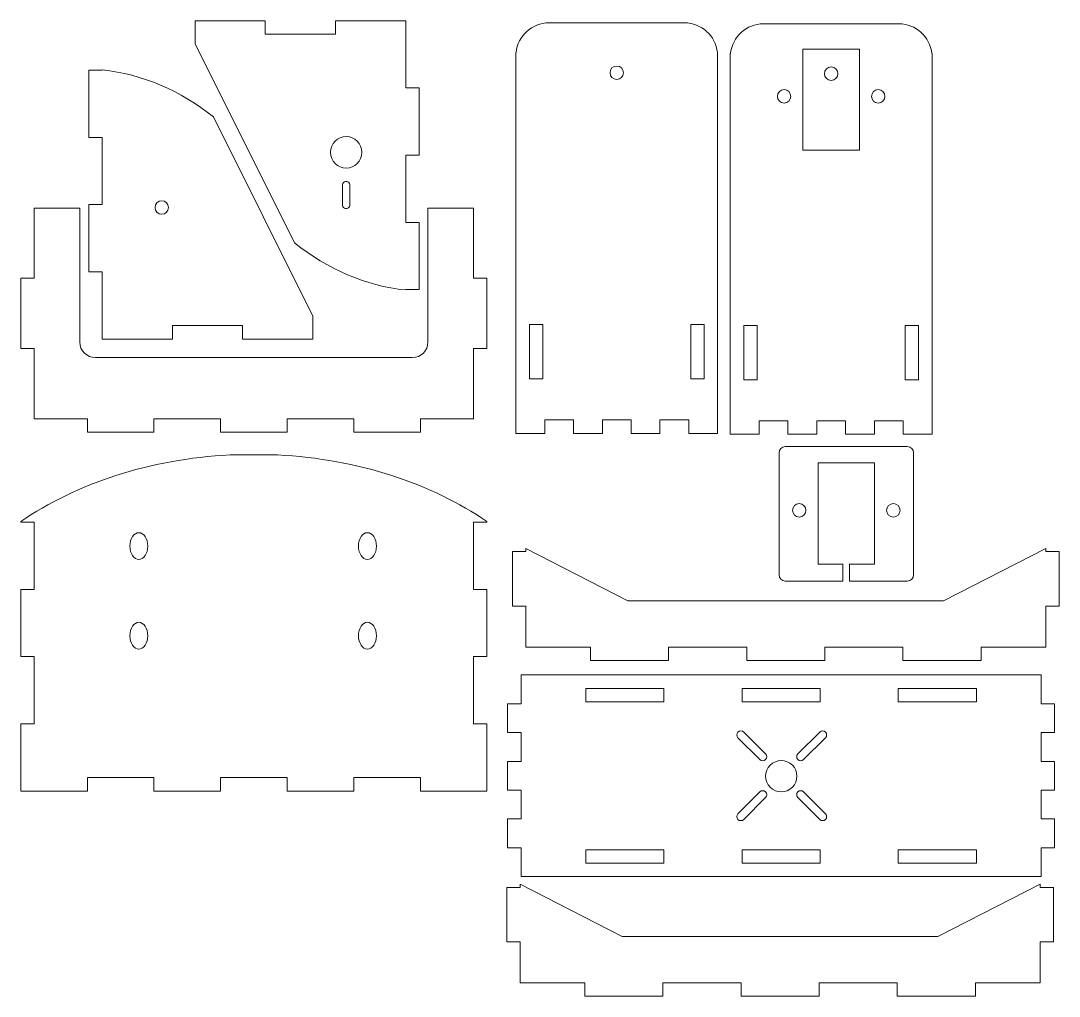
# Model space of a CAD drawing. Header units: centimetres. Extents: x -29.6 to 21.4, y -2.2 to 19.6.
# Drawn here: x -1.72 to 21.44, y -2.18 to 19.59 of the extents above; entities that cross this region are included whole.
import ezdxf

# ---------------------------------------------------------------- set-up
doc = ezdxf.new("R2010")
doc.units = ezdxf.units.CM
doc.header["$MEASUREMENT"] = 0
doc.layers.add('layer 1', color=7, linetype='Continuous')

msp = doc.modelspace()

# ---------------------------------------------------------------- linework, layer by layer
at = {"layer": 'layer 1', "color": 85, "lineweight": 9}
msp.add_lwpolyline([(15.72623, 16.69623), (16.98623, 16.69623), (16.98623, 18.95623), (15.72623, 18.95623), (15.72623, 16.69623)], close=True, dxfattribs=at)
for centre in [(11.57256, 18.42738), (16.35623, 18.40621), (15.30623, 17.90044), (17.40623, 17.90044), (15.64322, 8.66245), (17.74322, 8.66245)]:
    msp.add_ellipse(centre, major_axis=(0, 0.15), ratio=1, dxfattribs=at)
at = {"layer": 'layer 1', "color": 20, "lineweight": 9}
for centre, major_axis, ratio in [((1.42123, 15.41945), (0, 0.15), 1), ((0.91032, 7.86313), (0, 0.3), 0.66666667), ((6.01032, 7.86313), (0, 0.3), 0.66666667), ((0.91032, 5.86313), (0, 0.3), 0.66666667), ((6.01032, 5.86313), (0, 0.3), 0.66666667)]:
    msp.add_ellipse(centre, major_axis=major_axis, ratio=ratio, dxfattribs=at)
for points, knots in [([(6.86408, 13.57907), (5.96393, 13.67239), (5.12121, 14.04348), (4.38226, 14.6288), (4.38226, 14.6288), (4.38226, 14.6288), (2.16408, 19.07349), (2.16408, 19.07349), (2.16408, 19.07349), (2.16408, 19.07349), (2.16408, 19.587), (2.16408, 19.587), (2.16408, 19.587), (2.16408, 19.587), (3.73075, 19.587), (3.73075, 19.587), (3.73075, 19.587), (3.73075, 19.587), (3.73075, 19.287), (3.73075, 19.287), (3.73075, 19.287), (3.73075, 19.287), (5.29741, 19.287), (5.29741, 19.287), (5.29741, 19.287), (5.29741, 19.287), (5.29741, 19.587), (5.29741, 19.587), (5.29741, 19.587), (5.29741, 19.587), (6.86408, 19.587), (6.86408, 19.587), (6.86408, 19.587), (6.86408, 19.587), (6.86408, 18.087), (6.86408, 18.087), (6.86408, 18.087), (6.86408, 18.087), (7.16408, 18.087), (7.16408, 18.087), (7.16408, 18.087), (7.16408, 18.087), (7.16408, 16.587), (7.16408, 16.587), (7.16408, 16.587), (7.16408, 16.587), (6.86408, 16.587), (6.86408, 16.587), (6.86408, 16.587), (6.86408, 16.587), (6.86408, 15.087), (6.86408, 15.087), (6.86408, 15.087), (6.86408, 15.087), (7.16408, 15.087), (7.16408, 15.087), (7.16408, 15.087), (7.16408, 15.087), (7.16408, 13.587), (7.16408, 13.587), (7.16408, 13.587), (7.16408, 13.587), (6.86408, 13.587), (6.86408, 13.587), (6.86408, 13.587), (6.86408, 13.587), (6.86408, 13.57907), (6.86408, 13.57907)], [0, 0, 0, 0, 0.05555556, 0.05555556, 0.05555556, 0.05555556, 0.11111111, 0.11111111, 0.11111111, 0.11111111, 0.16666667, 0.16666667, 0.16666667, 0.16666667, 0.22222222, 0.22222222, 0.22222222, 0.22222222, 0.27777778, 0.27777778, 0.27777778, 0.27777778, 0.33333333, 0.33333333, 0.33333333, 0.33333333, 0.38888889, 0.38888889, 0.38888889, 0.38888889, 0.44444444, 0.44444444, 0.44444444, 0.44444444, 0.5, 0.5, 0.5, 0.5, 0.55555556, 0.55555556, 0.55555556, 0.55555556, 0.61111111, 0.61111111, 0.61111111, 0.61111111, 0.66666667, 0.66666667, 0.66666667, 0.66666667, 0.72222222, 0.72222222, 0.72222222, 0.72222222, 0.77777778, 0.77777778, 0.77777778, 0.77777778, 0.83333333, 0.83333333, 0.83333333, 0.83333333, 0.88888889, 0.88888889, 0.88888889, 0.88888889, 1, 1, 1, 1]), ([(0.09324, 18.49123), (0.99339, 18.39791), (1.83611, 18.02682), (2.57506, 17.4415), (2.57506, 17.4415), (2.57506, 17.4415), (4.79324, 12.99681), (4.79324, 12.99681), (4.79324, 12.99681), (4.79324, 12.99681), (4.79324, 12.4833), (4.79324, 12.4833), (4.79324, 12.4833), (4.79324, 12.4833), (3.22657, 12.4833), (3.22657, 12.4833), (3.22657, 12.4833), (3.22657, 12.4833), (3.22657, 12.7833), (3.22657, 12.7833), (3.22657, 12.7833), (3.22657, 12.7833), (1.65991, 12.7833), (1.65991, 12.7833), (1.65991, 12.7833), (1.65991, 12.7833), (1.65991, 12.4833), (1.65991, 12.4833), (1.65991, 12.4833), (1.65991, 12.4833), (0.09324, 12.4833), (0.09324, 12.4833), (0.09324, 12.4833), (0.09324, 12.4833), (0.09324, 13.9833), (0.09324, 13.9833), (0.09324, 13.9833), (0.09324, 13.9833), (-0.20676, 13.9833), (-0.20676, 13.9833), (-0.20676, 13.9833), (-0.20676, 13.9833), (-0.20676, 15.4833), (-0.20676, 15.4833), (-0.20676, 15.4833), (-0.20676, 15.4833), (0.09324, 15.4833), (0.09324, 15.4833), (0.09324, 15.4833), (0.09324, 15.4833), (0.09324, 16.9833), (0.09324, 16.9833), (0.09324, 16.9833), (0.09324, 16.9833), (-0.20676, 16.9833), (-0.20676, 16.9833), (-0.20676, 16.9833), (-0.20676, 16.9833), (-0.20676, 18.4833), (-0.20676, 18.4833), (-0.20676, 18.4833), (-0.20676, 18.4833), (0.09324, 18.4833), (0.09324, 18.4833), (0.09324, 18.4833), (0.09324, 18.4833), (0.09324, 18.49123), (0.09324, 18.49123)], [0, 0, 0, 0, 0.05555556, 0.05555556, 0.05555556, 0.05555556, 0.11111111, 0.11111111, 0.11111111, 0.11111111, 0.16666667, 0.16666667, 0.16666667, 0.16666667, 0.22222222, 0.22222222, 0.22222222, 0.22222222, 0.27777778, 0.27777778, 0.27777778, 0.27777778, 0.33333333, 0.33333333, 0.33333333, 0.33333333, 0.38888889, 0.38888889, 0.38888889, 0.38888889, 0.44444444, 0.44444444, 0.44444444, 0.44444444, 0.5, 0.5, 0.5, 0.5, 0.55555556, 0.55555556, 0.55555556, 0.55555556, 0.61111111, 0.61111111, 0.61111111, 0.61111111, 0.66666667, 0.66666667, 0.66666667, 0.66666667, 0.72222222, 0.72222222, 0.72222222, 0.72222222, 0.77777778, 0.77777778, 0.77777778, 0.77777778, 0.83333333, 0.83333333, 0.83333333, 0.83333333, 0.88888889, 0.88888889, 0.88888889, 0.88888889, 1, 1, 1, 1]), ([(5.53609, 17.00085), (5.72938, 17.00085), (5.88609, 16.84415), (5.88609, 16.65085), (5.88609, 16.65085), (5.88609, 16.45755), (5.72938, 16.30085), (5.53609, 16.30085), (5.53609, 16.30085), (5.3428, 16.30085), (5.18609, 16.45755), (5.18609, 16.65085), (5.18609, 16.65085), (5.18609, 16.84415), (5.3428, 17.00085), (5.53609, 17.00085)], [0, 0, 0, 0, 0.2, 0.2, 0.2, 0.2, 0.4, 0.4, 0.4, 0.4, 0.6, 0.6, 0.6, 0.6, 1, 1, 1, 1]), ([(5.45608, 15.46687), (5.45608, 15.46687), (5.45608, 15.92973), (5.45608, 15.92973), (5.45608, 15.92973), (5.45608, 15.96745), (5.48693, 15.9983), (5.52465, 15.9983), (5.52465, 15.9983), (5.52465, 15.9983), (5.54751, 15.9983), (5.54751, 15.9983), (5.54751, 15.9983), (5.58523, 15.9983), (5.61608, 15.96745), (5.61608, 15.92973), (5.61608, 15.92973), (5.61608, 15.92973), (5.61608, 15.46687), (5.61608, 15.46687), (5.61608, 15.46687), (5.61608, 15.42915), (5.58523, 15.3983), (5.54751, 15.3983), (5.54751, 15.3983), (5.54751, 15.3983), (5.52465, 15.3983), (5.52465, 15.3983), (5.52465, 15.3983), (5.48693, 15.3983), (5.45608, 15.42915), (5.45608, 15.46687)], [0, 0, 0, 0, 0.11111111, 0.11111111, 0.11111111, 0.11111111, 0.22222222, 0.22222222, 0.22222222, 0.22222222, 0.33333333, 0.33333333, 0.33333333, 0.33333333, 0.44444444, 0.44444444, 0.44444444, 0.44444444, 0.55555556, 0.55555556, 0.55555556, 0.55555556, 0.66666667, 0.66666667, 0.66666667, 0.66666667, 0.77777778, 0.77777778, 0.77777778, 0.77777778, 1, 1, 1, 1]), ([(-0.23807, 10.40574), (-0.23807, 10.40574), (1.24765, 10.40574), (1.24765, 10.40574), (1.24765, 10.40574), (1.24765, 10.40574), (1.24765, 10.70574), (1.24765, 10.70574), (1.24765, 10.70574), (1.24765, 10.70574), (2.73336, 10.70574), (2.73336, 10.70574), (2.73336, 10.70574), (2.73336, 10.70574), (2.73336, 10.40574), (2.73336, 10.40574), (2.73336, 10.40574), (2.73336, 10.40574), (4.21908, 10.40574), (4.21908, 10.40574), (4.21908, 10.40574), (4.21908, 10.40574), (4.21908, 10.70574), (4.21908, 10.70574), (4.21908, 10.70574), (4.21908, 10.70574), (5.70479, 10.70574), (5.70479, 10.70574), (5.70479, 10.70574), (5.70479, 10.70574), (5.70479, 10.40574), (5.70479, 10.40574), (5.70479, 10.40574), (5.70479, 10.40574), (7.19051, 10.40574), (7.19051, 10.40574), (7.19051, 10.40574), (7.19051, 10.40574), (7.19051, 10.70574), (7.19051, 10.70574), (7.19051, 10.70574), (7.19051, 10.70574), (8.37622, 10.70574), (8.37622, 10.70574), (8.37622, 10.70574), (8.37622, 10.70574), (8.37622, 12.27241), (8.37622, 12.27241), (8.37622, 12.27241), (8.37622, 12.27241), (8.67622, 12.27241), (8.67622, 12.27241), (8.67622, 12.27241), (8.67622, 12.27241), (8.67622, 13.83907), (8.67622, 13.83907), (8.67622, 13.83907), (8.67622, 13.83907), (8.37622, 13.83907), (8.37622, 13.83907), (8.37622, 13.83907), (8.37622, 13.83907), (8.37622, 15.40574), (8.37622, 15.40574), (8.37622, 15.40574), (8.37622, 15.40574), (7.3603, 15.40574), (7.3603, 15.40574), (7.3603, 15.40574), (7.3603, 15.40574), (7.3603, 12.41982), (7.3603, 12.41982), (7.3603, 12.41982), (7.3603, 12.22732), (7.2028, 12.06982), (7.0103, 12.06982), (7.0103, 12.06982), (7.0103, 12.06982), (-0.05787, 12.06982), (-0.05787, 12.06982), (-0.05787, 12.06982), (-0.25037, 12.06982), (-0.40787, 12.22732), (-0.40787, 12.41982), (-0.40787, 12.41982), (-0.40787, 12.41982), (-0.40787, 15.40574), (-0.40787, 15.40574), (-0.40787, 15.40574), (-0.40787, 15.40574), (-1.42378, 15.40574), (-1.42378, 15.40574), (-1.42378, 15.40574), (-1.42378, 15.40574), (-1.42378, 13.83907), (-1.42378, 13.83907), (-1.42378, 13.83907), (-1.42378, 13.83907), (-1.72378, 13.83907), (-1.72378, 13.83907), (-1.72378, 13.83907), (-1.72378, 13.83907), (-1.72378, 12.27241), (-1.72378, 12.27241), (-1.72378, 12.27241), (-1.72378, 12.27241), (-1.42378, 12.27241), (-1.42378, 12.27241), (-1.42378, 12.27241), (-1.42378, 12.27241), (-1.42378, 10.70574), (-1.42378, 10.70574), (-1.42378, 10.70574), (-1.42378, 10.70574), (-0.23807, 10.70574), (-0.23807, 10.70574), (-0.23807, 10.70574), (-0.23807, 10.70574), (-0.23807, 10.40574), (-0.23807, 10.40574)], [0, 0, 0, 0, 0.03225806, 0.03225806, 0.03225806, 0.03225806, 0.06451613, 0.06451613, 0.06451613, 0.06451613, 0.09677419, 0.09677419, 0.09677419, 0.09677419, 0.12903226, 0.12903226, 0.12903226, 0.12903226, 0.16129032, 0.16129032, 0.16129032, 0.16129032, 0.19354839, 0.19354839, 0.19354839, 0.19354839, 0.22580645, 0.22580645, 0.22580645, 0.22580645, 0.25806452, 0.25806452, 0.25806452, 0.25806452, 0.29032258, 0.29032258, 0.29032258, 0.29032258, 0.32258065, 0.32258065, 0.32258065, 0.32258065, 0.35483871, 0.35483871, 0.35483871, 0.35483871, 0.38709677, 0.38709677, 0.38709677, 0.38709677, 0.41935484, 0.41935484, 0.41935484, 0.41935484, 0.4516129, 0.4516129, 0.4516129, 0.4516129, 0.48387097, 0.48387097, 0.48387097, 0.48387097, 0.51612903, 0.51612903, 0.51612903, 0.51612903, 0.5483871, 0.5483871, 0.5483871, 0.5483871, 0.58064516, 0.58064516, 0.58064516, 0.58064516, 0.61290323, 0.61290323, 0.61290323, 0.61290323, 0.64516129, 0.64516129, 0.64516129, 0.64516129, 0.67741935, 0.67741935, 0.67741935, 0.67741935, 0.70967742, 0.70967742, 0.70967742, 0.70967742, 0.74193548, 0.74193548, 0.74193548, 0.74193548, 0.77419355, 0.77419355, 0.77419355, 0.77419355, 0.80645161, 0.80645161, 0.80645161, 0.80645161, 0.83870968, 0.83870968, 0.83870968, 0.83870968, 0.87096774, 0.87096774, 0.87096774, 0.87096774, 0.90322581, 0.90322581, 0.90322581, 0.90322581, 0.93548387, 0.93548387, 0.93548387, 0.93548387, 1, 1, 1, 1]), ([(-1.72378, 2.39753), (-1.72378, 2.39753), (-0.23807, 2.39753), (-0.23807, 2.39753), (-0.23807, 2.39753), (-0.23807, 2.39753), (-0.23807, 2.69753), (-0.23807, 2.69753), (-0.23807, 2.69753), (-0.23807, 2.69753), (1.24765, 2.69753), (1.24765, 2.69753), (1.24765, 2.69753), (1.24765, 2.69753), (1.24765, 2.39753), (1.24765, 2.39753), (1.24765, 2.39753), (1.24765, 2.39753), (2.73336, 2.39753), (2.73336, 2.39753), (2.73336, 2.39753), (2.73336, 2.39753), (2.73336, 2.69753), (2.73336, 2.69753), (2.73336, 2.69753), (2.73336, 2.69753), (4.21908, 2.69753), (4.21908, 2.69753), (4.21908, 2.69753), (4.21908, 2.69753), (4.21908, 2.39753), (4.21908, 2.39753), (4.21908, 2.39753), (4.21908, 2.39753), (5.70479, 2.39753), (5.70479, 2.39753), (5.70479, 2.39753), (5.70479, 2.39753), (5.70479, 2.69753), (5.70479, 2.69753), (5.70479, 2.69753), (5.70479, 2.69753), (7.19051, 2.69753), (7.19051, 2.69753), (7.19051, 2.69753), (7.19051, 2.69753), (7.19051, 2.39753), (7.19051, 2.39753), (7.19051, 2.39753), (7.19051, 2.39753), (8.67622, 2.39753), (8.67622, 2.39753), (8.67622, 2.39753), (8.67622, 2.39753), (8.67622, 3.89753), (8.67622, 3.89753), (8.67622, 3.89753), (8.67622, 3.89753), (8.37622, 3.89753), (8.37622, 3.89753), (8.37622, 3.89753), (8.37622, 3.89753), (8.37622, 5.39753), (8.37622, 5.39753), (8.37622, 5.39753), (8.37622, 5.39753), (8.67622, 5.39753), (8.67622, 5.39753), (8.67622, 5.39753), (8.67622, 5.39753), (8.67622, 6.89753), (8.67622, 6.89753), (8.67622, 6.89753), (8.67622, 6.89753), (8.37622, 6.89753), (8.37622, 6.89753), (8.37622, 6.89753), (8.37622, 6.89753), (8.37622, 8.39753), (8.37622, 8.39753), (8.37622, 8.39753), (8.37622, 8.39753), (8.67622, 8.39753), (8.67622, 8.39753), (8.67622, 8.39753), (8.67622, 8.39753), (8.67622, 8.41004), (8.67622, 8.41004), (8.67622, 8.41004), (7.44639, 9.2577), (5.81359, 9.80741), (4.0039, 9.89753), (4.0039, 9.89753), (4.0039, 9.89753), (2.94854, 9.89753), (2.94854, 9.89753), (2.94854, 9.89753), (1.13882, 9.80743), (-0.49392, 9.25763), (-1.72378, 8.41004), (-1.72378, 8.41004), (-1.72378, 8.41004), (-1.72378, 8.39753), (-1.72378, 8.39753), (-1.72378, 8.39753), (-1.72378, 8.39753), (-1.42378, 8.39753), (-1.42378, 8.39753), (-1.42378, 8.39753), (-1.42378, 8.39753), (-1.42378, 6.89753), (-1.42378, 6.89753), (-1.42378, 6.89753), (-1.42378, 6.89753), (-1.72378, 6.89753), (-1.72378, 6.89753), (-1.72378, 6.89753), (-1.72378, 6.89753), (-1.72378, 5.39753), (-1.72378, 5.39753), (-1.72378, 5.39753), (-1.72378, 5.39753), (-1.42378, 5.39753), (-1.42378, 5.39753), (-1.42378, 5.39753), (-1.42378, 5.39753), (-1.42378, 3.89753), (-1.42378, 3.89753), (-1.42378, 3.89753), (-1.42378, 3.89753), (-1.72378, 3.89753), (-1.72378, 3.89753), (-1.72378, 3.89753), (-1.72378, 3.89753), (-1.72378, 2.39753), (-1.72378, 2.39753)], [0, 0, 0, 0, 0.02857143, 0.02857143, 0.02857143, 0.02857143, 0.05714286, 0.05714286, 0.05714286, 0.05714286, 0.08571429, 0.08571429, 0.08571429, 0.08571429, 0.11428571, 0.11428571, 0.11428571, 0.11428571, 0.14285714, 0.14285714, 0.14285714, 0.14285714, 0.17142857, 0.17142857, 0.17142857, 0.17142857, 0.2, 0.2, 0.2, 0.2, 0.22857143, 0.22857143, 0.22857143, 0.22857143, 0.25714286, 0.25714286, 0.25714286, 0.25714286, 0.28571429, 0.28571429, 0.28571429, 0.28571429, 0.31428571, 0.31428571, 0.31428571, 0.31428571, 0.34285714, 0.34285714, 0.34285714, 0.34285714, 0.37142857, 0.37142857, 0.37142857, 0.37142857, 0.4, 0.4, 0.4, 0.4, 0.42857143, 0.42857143, 0.42857143, 0.42857143, 0.45714286, 0.45714286, 0.45714286, 0.45714286, 0.48571429, 0.48571429, 0.48571429, 0.48571429, 0.51428571, 0.51428571, 0.51428571, 0.51428571, 0.54285714, 0.54285714, 0.54285714, 0.54285714, 0.57142857, 0.57142857, 0.57142857, 0.57142857, 0.6, 0.6, 0.6, 0.6, 0.62857143, 0.62857143, 0.62857143, 0.62857143, 0.65714286, 0.65714286, 0.65714286, 0.65714286, 0.68571429, 0.68571429, 0.68571429, 0.68571429, 0.71428571, 0.71428571, 0.71428571, 0.71428571, 0.74285714, 0.74285714, 0.74285714, 0.74285714, 0.77142857, 0.77142857, 0.77142857, 0.77142857, 0.8, 0.8, 0.8, 0.8, 0.82857143, 0.82857143, 0.82857143, 0.82857143, 0.85714286, 0.85714286, 0.85714286, 0.85714286, 0.88571429, 0.88571429, 0.88571429, 0.88571429, 0.91428571, 0.91428571, 0.91428571, 0.91428571, 0.94285714, 0.94285714, 0.94285714, 0.94285714, 1, 1, 1, 1])]:
    msp.add_open_spline(points, degree=3, knots=knots, dxfattribs=at)
at = {"layer": 'layer 1', "color": 85, "lineweight": 9}
for points, knots in [([(9.32256, 10.37918), (9.32256, 10.37918), (9.96542, 10.37918), (9.96542, 10.37918), (9.96542, 10.37918), (9.96542, 10.37918), (9.96542, 10.67918), (9.96542, 10.67918), (9.96542, 10.67918), (9.96542, 10.67918), (10.60827, 10.67918), (10.60827, 10.67918), (10.60827, 10.67918), (10.60827, 10.67918), (10.60827, 10.37918), (10.60827, 10.37918), (10.60827, 10.37918), (10.60827, 10.37918), (11.25113, 10.37918), (11.25113, 10.37918), (11.25113, 10.37918), (11.25113, 10.37918), (11.25113, 10.67918), (11.25113, 10.67918), (11.25113, 10.67918), (11.25113, 10.67918), (11.89399, 10.67918), (11.89399, 10.67918), (11.89399, 10.67918), (11.89399, 10.67918), (11.89399, 10.37918), (11.89399, 10.37918), (11.89399, 10.37918), (11.89399, 10.37918), (12.53685, 10.37918), (12.53685, 10.37918), (12.53685, 10.37918), (12.53685, 10.37918), (12.53685, 10.67918), (12.53685, 10.67918), (12.53685, 10.67918), (12.53685, 10.67918), (13.1797, 10.67918), (13.1797, 10.67918), (13.1797, 10.67918), (13.1797, 10.67918), (13.1797, 10.37918), (13.1797, 10.37918), (13.1797, 10.37918), (13.1797, 10.37918), (13.82256, 10.37918), (13.82256, 10.37918), (13.82256, 10.37918), (13.82256, 10.37918), (13.82256, 17.07156), (13.82256, 17.07156), (13.82256, 17.07156), (13.82256, 17.07156), (13.82257, 17.07235), (13.82257, 17.07235), (13.82257, 17.07235), (13.82257, 17.07235), (13.82257, 18.80058), (13.82257, 18.80058), (13.82257, 18.80058), (13.82257, 18.80058), (13.82256, 18.80137), (13.82256, 18.80137), (13.82256, 18.80137), (13.82256, 18.80137), (13.82256, 18.87918), (13.82256, 18.87918), (13.82256, 18.87918), (13.82256, 18.87918), (13.81836, 18.87918), (13.81836, 18.87918), (13.81836, 18.87918), (13.7788, 19.24959), (13.46302, 19.54059), (13.08256, 19.54059), (13.08256, 19.54059), (13.08256, 19.54059), (10.06257, 19.54059), (10.06257, 19.54059), (10.06257, 19.54059), (9.68211, 19.54059), (9.36634, 19.24959), (9.32677, 18.87918), (9.32677, 18.87918), (9.32677, 18.87918), (9.32256, 18.87918), (9.32256, 18.87918), (9.32256, 18.87918), (9.32256, 18.87918), (9.32256, 18.80058), (9.32256, 18.80058), (9.32256, 18.80058), (9.32256, 18.80058), (9.32256, 17.07235), (9.32256, 17.07235), (9.32256, 17.07235), (9.32256, 17.07235), (9.32256, 10.37918), (9.32256, 10.37918)], [0, 0, 0, 0, 0.03703704, 0.03703704, 0.03703704, 0.03703704, 0.07407407, 0.07407407, 0.07407407, 0.07407407, 0.11111111, 0.11111111, 0.11111111, 0.11111111, 0.14814815, 0.14814815, 0.14814815, 0.14814815, 0.18518519, 0.18518519, 0.18518519, 0.18518519, 0.22222222, 0.22222222, 0.22222222, 0.22222222, 0.25925926, 0.25925926, 0.25925926, 0.25925926, 0.2962963, 0.2962963, 0.2962963, 0.2962963, 0.33333333, 0.33333333, 0.33333333, 0.33333333, 0.37037037, 0.37037037, 0.37037037, 0.37037037, 0.40740741, 0.40740741, 0.40740741, 0.40740741, 0.44444444, 0.44444444, 0.44444444, 0.44444444, 0.48148148, 0.48148148, 0.48148148, 0.48148148, 0.51851852, 0.51851852, 0.51851852, 0.51851852, 0.55555556, 0.55555556, 0.55555556, 0.55555556, 0.59259259, 0.59259259, 0.59259259, 0.59259259, 0.62962963, 0.62962963, 0.62962963, 0.62962963, 0.66666667, 0.66666667, 0.66666667, 0.66666667, 0.7037037, 0.7037037, 0.7037037, 0.7037037, 0.74074074, 0.74074074, 0.74074074, 0.74074074, 0.77777778, 0.77777778, 0.77777778, 0.77777778, 0.81481481, 0.81481481, 0.81481481, 0.81481481, 0.85185185, 0.85185185, 0.85185185, 0.85185185, 0.88888889, 0.88888889, 0.88888889, 0.88888889, 0.92592593, 0.92592593, 0.92592593, 0.92592593, 1, 1, 1, 1]), ([(14.10623, 10.35801), (14.10623, 10.35801), (14.74909, 10.35801), (14.74909, 10.35801), (14.74909, 10.35801), (14.74909, 10.35801), (14.74909, 10.65801), (14.74909, 10.65801), (14.74909, 10.65801), (14.74909, 10.65801), (15.39194, 10.65801), (15.39194, 10.65801), (15.39194, 10.65801), (15.39194, 10.65801), (15.39194, 10.35801), (15.39194, 10.35801), (15.39194, 10.35801), (15.39194, 10.35801), (16.0348, 10.35801), (16.0348, 10.35801), (16.0348, 10.35801), (16.0348, 10.35801), (16.0348, 10.65801), (16.0348, 10.65801), (16.0348, 10.65801), (16.0348, 10.65801), (16.67766, 10.65801), (16.67766, 10.65801), (16.67766, 10.65801), (16.67766, 10.65801), (16.67766, 10.35801), (16.67766, 10.35801), (16.67766, 10.35801), (16.67766, 10.35801), (17.32052, 10.35801), (17.32052, 10.35801), (17.32052, 10.35801), (17.32052, 10.35801), (17.32052, 10.65801), (17.32052, 10.65801), (17.32052, 10.65801), (17.32052, 10.65801), (17.96337, 10.65801), (17.96337, 10.65801), (17.96337, 10.65801), (17.96337, 10.65801), (17.96337, 10.35801), (17.96337, 10.35801), (17.96337, 10.35801), (17.96337, 10.35801), (18.60623, 10.35801), (18.60623, 10.35801), (18.60623, 10.35801), (18.60623, 10.35801), (18.60623, 17.05039), (18.60623, 17.05039), (18.60623, 17.05039), (18.60623, 17.05039), (18.60624, 17.05118), (18.60624, 17.05118), (18.60624, 17.05118), (18.60624, 17.05118), (18.60624, 18.77941), (18.60624, 18.77941), (18.60624, 18.77941), (18.60624, 18.77941), (18.60623, 18.7802), (18.60623, 18.7802), (18.60623, 18.7802), (18.60623, 18.7802), (18.60623, 18.85801), (18.60623, 18.85801), (18.60623, 18.85801), (18.60623, 18.85801), (18.60203, 18.85801), (18.60203, 18.85801), (18.60203, 18.85801), (18.56247, 19.22842), (18.24669, 19.51942), (17.86623, 19.51942), (17.86623, 19.51942), (17.86623, 19.51942), (14.84624, 19.51942), (14.84624, 19.51942), (14.84624, 19.51942), (14.46578, 19.51942), (14.15001, 19.22842), (14.11044, 18.85801), (14.11044, 18.85801), (14.11044, 18.85801), (14.10623, 18.85801), (14.10623, 18.85801), (14.10623, 18.85801), (14.10623, 18.85801), (14.10623, 18.77941), (14.10623, 18.77941), (14.10623, 18.77941), (14.10623, 18.77941), (14.10623, 17.05118), (14.10623, 17.05118), (14.10623, 17.05118), (14.10623, 17.05118), (14.10623, 10.35801), (14.10623, 10.35801)], [0, 0, 0, 0, 0.03703704, 0.03703704, 0.03703704, 0.03703704, 0.07407407, 0.07407407, 0.07407407, 0.07407407, 0.11111111, 0.11111111, 0.11111111, 0.11111111, 0.14814815, 0.14814815, 0.14814815, 0.14814815, 0.18518519, 0.18518519, 0.18518519, 0.18518519, 0.22222222, 0.22222222, 0.22222222, 0.22222222, 0.25925926, 0.25925926, 0.25925926, 0.25925926, 0.2962963, 0.2962963, 0.2962963, 0.2962963, 0.33333333, 0.33333333, 0.33333333, 0.33333333, 0.37037037, 0.37037037, 0.37037037, 0.37037037, 0.40740741, 0.40740741, 0.40740741, 0.40740741, 0.44444444, 0.44444444, 0.44444444, 0.44444444, 0.48148148, 0.48148148, 0.48148148, 0.48148148, 0.51851852, 0.51851852, 0.51851852, 0.51851852, 0.55555556, 0.55555556, 0.55555556, 0.55555556, 0.59259259, 0.59259259, 0.59259259, 0.59259259, 0.62962963, 0.62962963, 0.62962963, 0.62962963, 0.66666667, 0.66666667, 0.66666667, 0.66666667, 0.7037037, 0.7037037, 0.7037037, 0.7037037, 0.74074074, 0.74074074, 0.74074074, 0.74074074, 0.77777778, 0.77777778, 0.77777778, 0.77777778, 0.81481481, 0.81481481, 0.81481481, 0.81481481, 0.85185185, 0.85185185, 0.85185185, 0.85185185, 0.88888889, 0.88888889, 0.88888889, 0.88888889, 0.92592593, 0.92592593, 0.92592593, 0.92592593, 1, 1, 1, 1]), ([(9.62256, 12.80775), (9.62256, 12.80775), (9.92256, 12.80775), (9.92256, 12.80775), (9.92256, 12.80775), (9.92256, 12.80775), (9.92256, 11.59347), (9.92256, 11.59347), (9.92256, 11.59347), (9.92256, 11.59347), (9.62256, 11.59347), (9.62256, 11.59347), (9.62256, 11.59347), (9.62256, 11.59347), (9.62256, 12.80775), (9.62256, 12.80775)], [0, 0, 0, 0, 0.2, 0.2, 0.2, 0.2, 0.4, 0.4, 0.4, 0.4, 0.6, 0.6, 0.6, 0.6, 1, 1, 1, 1]), ([(13.52256, 12.80775), (13.52256, 12.80775), (13.22256, 12.80775), (13.22256, 12.80775), (13.22256, 12.80775), (13.22256, 12.80775), (13.22256, 11.59347), (13.22256, 11.59347), (13.22256, 11.59347), (13.22256, 11.59347), (13.52256, 11.59347), (13.52256, 11.59347), (13.52256, 11.59347), (13.52256, 11.59347), (13.52256, 12.80775), (13.52256, 12.80775)], [0, 0, 0, 0, 0.2, 0.2, 0.2, 0.2, 0.4, 0.4, 0.4, 0.4, 0.6, 0.6, 0.6, 0.6, 1, 1, 1, 1]), ([(14.40623, 12.78658), (14.40623, 12.78658), (14.70623, 12.78658), (14.70623, 12.78658), (14.70623, 12.78658), (14.70623, 12.78658), (14.70623, 11.5723), (14.70623, 11.5723), (14.70623, 11.5723), (14.70623, 11.5723), (14.40623, 11.5723), (14.40623, 11.5723), (14.40623, 11.5723), (14.40623, 11.5723), (14.40623, 12.78658), (14.40623, 12.78658)], [0, 0, 0, 0, 0.2, 0.2, 0.2, 0.2, 0.4, 0.4, 0.4, 0.4, 0.6, 0.6, 0.6, 0.6, 1, 1, 1, 1]), ([(18.30623, 12.78658), (18.30623, 12.78658), (18.00623, 12.78658), (18.00623, 12.78658), (18.00623, 12.78658), (18.00623, 12.78658), (18.00623, 11.5723), (18.00623, 11.5723), (18.00623, 11.5723), (18.00623, 11.5723), (18.30623, 11.5723), (18.30623, 11.5723), (18.30623, 11.5723), (18.30623, 11.5723), (18.30623, 12.78658), (18.30623, 12.78658)], [0, 0, 0, 0, 0.2, 0.2, 0.2, 0.2, 0.4, 0.4, 0.4, 0.4, 0.6, 0.6, 0.6, 0.6, 1, 1, 1, 1]), ([(15.33322, 10.08306), (15.33322, 10.08306), (18.05323, 10.08306), (18.05323, 10.08306), (18.05323, 10.08306), (18.13022, 10.08306), (18.19322, 10.02006), (18.19322, 9.94307), (18.19322, 9.94307), (18.19322, 9.94307), (18.19322, 7.22306), (18.19322, 7.22306), (18.19322, 7.22306), (18.19322, 7.14606), (18.13022, 7.08306), (18.05323, 7.08306), (18.05323, 7.08306), (18.05323, 7.08306), (16.76731, 7.08306), (16.76731, 7.08306), (16.76731, 7.08306), (16.76731, 7.08306), (16.76731, 7.45824), (16.76731, 7.45824), (16.76731, 7.45824), (16.76731, 7.45824), (17.32322, 7.45824), (17.32322, 7.45824), (17.32322, 7.45824), (17.32322, 7.45824), (17.32322, 9.71824), (17.32322, 9.71824), (17.32322, 9.71824), (17.32322, 9.71824), (16.06322, 9.71824), (16.06322, 9.71824), (16.06322, 9.71824), (16.06322, 9.71824), (16.06322, 7.45824), (16.06322, 7.45824), (16.06322, 7.45824), (16.06322, 7.45824), (16.61914, 7.45824), (16.61914, 7.45824), (16.61914, 7.45824), (16.61914, 7.45824), (16.61914, 7.08306), (16.61914, 7.08306), (16.61914, 7.08306), (16.61914, 7.08306), (15.33322, 7.08306), (15.33322, 7.08306), (15.33322, 7.08306), (15.25623, 7.08306), (15.19322, 7.14606), (15.19322, 7.22306), (15.19322, 7.22306), (15.19322, 7.22306), (15.19322, 9.94307), (15.19322, 9.94307), (15.19322, 9.94307), (15.19322, 10.02006), (15.25623, 10.08306), (15.33322, 10.08306)], [0, 0, 0, 0, 0.05882353, 0.05882353, 0.05882353, 0.05882353, 0.11764706, 0.11764706, 0.11764706, 0.11764706, 0.17647059, 0.17647059, 0.17647059, 0.17647059, 0.23529412, 0.23529412, 0.23529412, 0.23529412, 0.29411765, 0.29411765, 0.29411765, 0.29411765, 0.35294118, 0.35294118, 0.35294118, 0.35294118, 0.41176471, 0.41176471, 0.41176471, 0.41176471, 0.47058824, 0.47058824, 0.47058824, 0.47058824, 0.52941176, 0.52941176, 0.52941176, 0.52941176, 0.58823529, 0.58823529, 0.58823529, 0.58823529, 0.64705882, 0.64705882, 0.64705882, 0.64705882, 0.70588235, 0.70588235, 0.70588235, 0.70588235, 0.76470588, 0.76470588, 0.76470588, 0.76470588, 0.82352941, 0.82352941, 0.82352941, 0.82352941, 0.88235294, 0.88235294, 0.88235294, 0.88235294, 1, 1, 1, 1]), ([(10.98709, 5.31101), (10.98709, 5.31101), (12.72994, 5.31101), (12.72994, 5.31101), (12.72994, 5.31101), (12.72994, 5.31101), (12.72994, 5.61101), (12.72994, 5.61101), (12.72994, 5.61101), (12.72994, 5.61101), (14.4728, 5.61101), (14.4728, 5.61101), (14.4728, 5.61101), (14.4728, 5.61101), (14.4728, 5.31101), (14.4728, 5.31101), (14.4728, 5.31101), (14.4728, 5.31101), (16.21566, 5.31101), (16.21566, 5.31101), (16.21566, 5.31101), (16.21566, 5.31101), (16.21566, 5.61101), (16.21566, 5.61101), (16.21566, 5.61101), (16.21566, 5.61101), (17.95852, 5.61101), (17.95852, 5.61101), (17.95852, 5.61101), (17.95852, 5.61101), (17.95852, 5.31101), (17.95852, 5.31101), (17.95852, 5.31101), (17.95852, 5.31101), (19.70137, 5.31101), (19.70137, 5.31101), (19.70137, 5.31101), (19.70137, 5.31101), (19.70137, 5.61101), (19.70137, 5.61101), (19.70137, 5.61101), (19.70137, 5.61101), (21.14423, 5.61101), (21.14423, 5.61101), (21.14423, 5.61101), (21.14423, 5.61101), (21.14423, 6.5253), (21.14423, 6.5253), (21.14423, 6.5253), (21.14423, 6.5253), (21.44423, 6.5253), (21.44423, 6.5253), (21.44423, 6.5253), (21.44423, 6.5253), (21.44423, 7.73958), (21.44423, 7.73958), (21.44423, 7.73958), (21.44423, 7.73958), (21.14423, 7.73958), (21.14423, 7.73958), (21.14423, 7.73958), (21.14423, 7.73958), (21.14423, 7.81027), (21.14423, 7.81027), (21.14423, 7.81027), (21.14423, 7.81027), (18.86504, 6.6411), (18.86504, 6.6411), (18.86504, 6.6411), (18.86504, 6.6411), (15.34422, 6.64108), (15.34422, 6.64108), (15.34422, 6.64108), (15.34422, 6.64108), (11.82343, 6.64107), (11.82343, 6.64107), (11.82343, 6.64107), (11.82343, 6.64107), (9.54423, 7.81024), (9.54423, 7.81024), (9.54423, 7.81024), (9.54423, 7.81024), (9.54423, 7.73958), (9.54423, 7.73958), (9.54423, 7.73958), (9.54423, 7.73958), (9.24423, 7.73958), (9.24423, 7.73958), (9.24423, 7.73958), (9.24423, 7.73958), (9.24423, 6.5253), (9.24423, 6.5253), (9.24423, 6.5253), (9.24423, 6.5253), (9.54423, 6.5253), (9.54423, 6.5253), (9.54423, 6.5253), (9.54423, 6.5253), (9.54423, 5.61101), (9.54423, 5.61101), (9.54423, 5.61101), (9.54423, 5.61101), (10.98709, 5.61101), (10.98709, 5.61101), (10.98709, 5.61101), (10.98709, 5.61101), (10.98709, 5.31101), (10.98709, 5.31101)], [0, 0, 0, 0, 0.03571429, 0.03571429, 0.03571429, 0.03571429, 0.07142857, 0.07142857, 0.07142857, 0.07142857, 0.10714286, 0.10714286, 0.10714286, 0.10714286, 0.14285714, 0.14285714, 0.14285714, 0.14285714, 0.17857143, 0.17857143, 0.17857143, 0.17857143, 0.21428571, 0.21428571, 0.21428571, 0.21428571, 0.25, 0.25, 0.25, 0.25, 0.28571429, 0.28571429, 0.28571429, 0.28571429, 0.32142857, 0.32142857, 0.32142857, 0.32142857, 0.35714286, 0.35714286, 0.35714286, 0.35714286, 0.39285714, 0.39285714, 0.39285714, 0.39285714, 0.42857143, 0.42857143, 0.42857143, 0.42857143, 0.46428571, 0.46428571, 0.46428571, 0.46428571, 0.5, 0.5, 0.5, 0.5, 0.53571429, 0.53571429, 0.53571429, 0.53571429, 0.57142857, 0.57142857, 0.57142857, 0.57142857, 0.60714286, 0.60714286, 0.60714286, 0.60714286, 0.64285714, 0.64285714, 0.64285714, 0.64285714, 0.67857143, 0.67857143, 0.67857143, 0.67857143, 0.71428571, 0.71428571, 0.71428571, 0.71428571, 0.75, 0.75, 0.75, 0.75, 0.78571429, 0.78571429, 0.78571429, 0.78571429, 0.82142857, 0.82142857, 0.82142857, 0.82142857, 0.85714286, 0.85714286, 0.85714286, 0.85714286, 0.89285714, 0.89285714, 0.89285714, 0.89285714, 0.92857143, 0.92857143, 0.92857143, 0.92857143, 1, 1, 1, 1]), ([(9.43839, 0.48834), (9.43839, 0.48834), (21.03839, 0.48834), (21.03839, 0.48834), (21.03839, 0.48834), (21.03839, 0.48834), (21.03839, 1.1312), (21.03839, 1.1312), (21.03839, 1.1312), (21.03839, 1.1312), (21.33839, 1.1312), (21.33839, 1.1312), (21.33839, 1.1312), (21.33839, 1.1312), (21.33839, 1.77405), (21.33839, 1.77405), (21.33839, 1.77405), (21.33839, 1.77405), (21.03839, 1.77405), (21.03839, 1.77405), (21.03839, 1.77405), (21.03839, 1.77405), (21.03839, 2.41691), (21.03839, 2.41691), (21.03839, 2.41691), (21.03839, 2.41691), (21.33839, 2.41691), (21.33839, 2.41691), (21.33839, 2.41691), (21.33839, 2.41691), (21.33839, 3.05977), (21.33839, 3.05977), (21.33839, 3.05977), (21.33839, 3.05977), (21.03839, 3.05977), (21.03839, 3.05977), (21.03839, 3.05977), (21.03839, 3.05977), (21.03839, 3.70263), (21.03839, 3.70263), (21.03839, 3.70263), (21.03839, 3.70263), (21.33839, 3.70263), (21.33839, 3.70263), (21.33839, 3.70263), (21.33839, 3.70263), (21.33839, 4.34548), (21.33839, 4.34548), (21.33839, 4.34548), (21.33839, 4.34548), (21.03839, 4.34548), (21.03839, 4.34548), (21.03839, 4.34548), (21.03839, 4.34548), (21.03839, 4.98834), (21.03839, 4.98834), (21.03839, 4.98834), (21.03839, 4.98834), (9.43839, 4.98834), (9.43839, 4.98834), (9.43839, 4.98834), (9.43839, 4.98834), (9.43839, 4.34548), (9.43839, 4.34548), (9.43839, 4.34548), (9.43839, 4.34548), (9.13839, 4.34548), (9.13839, 4.34548), (9.13839, 4.34548), (9.13839, 4.34548), (9.13839, 3.70263), (9.13839, 3.70263), (9.13839, 3.70263), (9.13839, 3.70263), (9.43839, 3.70263), (9.43839, 3.70263), (9.43839, 3.70263), (9.43839, 3.70263), (9.43839, 3.05977), (9.43839, 3.05977), (9.43839, 3.05977), (9.43839, 3.05977), (9.13839, 3.05977), (9.13839, 3.05977), (9.13839, 3.05977), (9.13839, 3.05977), (9.13839, 2.41691), (9.13839, 2.41691), (9.13839, 2.41691), (9.13839, 2.41691), (9.43839, 2.41691), (9.43839, 2.41691), (9.43839, 2.41691), (9.43839, 2.41691), (9.43839, 1.77405), (9.43839, 1.77405), (9.43839, 1.77405), (9.43839, 1.77405), (9.13839, 1.77405), (9.13839, 1.77405), (9.13839, 1.77405), (9.13839, 1.77405), (9.13839, 1.1312), (9.13839, 1.1312), (9.13839, 1.1312), (9.13839, 1.1312), (9.43839, 1.1312), (9.43839, 1.1312), (9.43839, 1.1312), (9.43839, 1.1312), (9.43839, 0.48834), (9.43839, 0.48834)], [0, 0, 0, 0, 0.03448276, 0.03448276, 0.03448276, 0.03448276, 0.06896552, 0.06896552, 0.06896552, 0.06896552, 0.10344828, 0.10344828, 0.10344828, 0.10344828, 0.13793103, 0.13793103, 0.13793103, 0.13793103, 0.17241379, 0.17241379, 0.17241379, 0.17241379, 0.20689655, 0.20689655, 0.20689655, 0.20689655, 0.24137931, 0.24137931, 0.24137931, 0.24137931, 0.27586207, 0.27586207, 0.27586207, 0.27586207, 0.31034483, 0.31034483, 0.31034483, 0.31034483, 0.34482759, 0.34482759, 0.34482759, 0.34482759, 0.37931034, 0.37931034, 0.37931034, 0.37931034, 0.4137931, 0.4137931, 0.4137931, 0.4137931, 0.44827586, 0.44827586, 0.44827586, 0.44827586, 0.48275862, 0.48275862, 0.48275862, 0.48275862, 0.51724138, 0.51724138, 0.51724138, 0.51724138, 0.55172414, 0.55172414, 0.55172414, 0.55172414, 0.5862069, 0.5862069, 0.5862069, 0.5862069, 0.62068966, 0.62068966, 0.62068966, 0.62068966, 0.65517241, 0.65517241, 0.65517241, 0.65517241, 0.68965517, 0.68965517, 0.68965517, 0.68965517, 0.72413793, 0.72413793, 0.72413793, 0.72413793, 0.75862069, 0.75862069, 0.75862069, 0.75862069, 0.79310345, 0.79310345, 0.79310345, 0.79310345, 0.82758621, 0.82758621, 0.82758621, 0.82758621, 0.86206897, 0.86206897, 0.86206897, 0.86206897, 0.89655172, 0.89655172, 0.89655172, 0.89655172, 0.93103448, 0.93103448, 0.93103448, 0.93103448, 1, 1, 1, 1]), ([(12.6241, 4.68834), (12.6241, 4.68834), (12.6241, 4.38834), (12.6241, 4.38834), (12.6241, 4.38834), (12.6241, 4.38834), (10.88125, 4.38834), (10.88125, 4.38834), (10.88125, 4.38834), (10.88125, 4.38834), (10.88125, 4.68834), (10.88125, 4.68834), (10.88125, 4.68834), (10.88125, 4.68834), (12.6241, 4.68834), (12.6241, 4.68834)], [0, 0, 0, 0, 0.2, 0.2, 0.2, 0.2, 0.4, 0.4, 0.4, 0.4, 0.6, 0.6, 0.6, 0.6, 1, 1, 1, 1]), ([(16.10982, 4.68834), (16.10982, 4.68834), (16.10982, 4.38834), (16.10982, 4.38834), (16.10982, 4.38834), (16.10982, 4.38834), (14.36696, 4.38834), (14.36696, 4.38834), (14.36696, 4.38834), (14.36696, 4.38834), (14.36696, 4.68834), (14.36696, 4.68834), (14.36696, 4.68834), (14.36696, 4.68834), (16.10982, 4.68834), (16.10982, 4.68834)], [0, 0, 0, 0, 0.2, 0.2, 0.2, 0.2, 0.4, 0.4, 0.4, 0.4, 0.6, 0.6, 0.6, 0.6, 1, 1, 1, 1]), ([(19.59553, 4.68834), (19.59553, 4.68834), (19.59553, 4.38834), (19.59553, 4.38834), (19.59553, 4.38834), (19.59553, 4.38834), (17.85268, 4.38834), (17.85268, 4.38834), (17.85268, 4.38834), (17.85268, 4.38834), (17.85268, 4.68834), (17.85268, 4.68834), (17.85268, 4.68834), (17.85268, 4.68834), (19.59553, 4.68834), (19.59553, 4.68834)], [0, 0, 0, 0, 0.2, 0.2, 0.2, 0.2, 0.4, 0.4, 0.4, 0.4, 0.6, 0.6, 0.6, 0.6, 1, 1, 1, 1]), ([(14.76671, 3.09771), (14.76671, 3.09771), (14.27755, 3.58688), (14.27755, 3.58688), (14.27755, 3.58688), (14.24254, 3.62188), (14.24255, 3.67914), (14.27755, 3.71414), (14.27755, 3.71414), (14.27755, 3.71414), (14.27756, 3.71416), (14.27756, 3.71416), (14.27756, 3.71416), (14.31256, 3.74916), (14.36982, 3.74916), (14.40482, 3.71416), (14.40482, 3.71416), (14.40482, 3.71416), (14.89399, 3.22499), (14.89399, 3.22499), (14.89399, 3.22499), (14.929, 3.18999), (14.92899, 3.13273), (14.89399, 3.09773), (14.89399, 3.09773), (14.89399, 3.09773), (14.89397, 3.09771), (14.89397, 3.09771), (14.89397, 3.09771), (14.85897, 3.06272), (14.80172, 3.06271), (14.76671, 3.09771)], [0, 0, 0, 0, 0.11111111, 0.11111111, 0.11111111, 0.11111111, 0.22222222, 0.22222222, 0.22222222, 0.22222222, 0.33333333, 0.33333333, 0.33333333, 0.33333333, 0.44444444, 0.44444444, 0.44444444, 0.44444444, 0.55555556, 0.55555556, 0.55555556, 0.55555556, 0.66666667, 0.66666667, 0.66666667, 0.66666667, 0.77777778, 0.77777778, 0.77777778, 0.77777778, 1, 1, 1, 1]), ([(15.61273, 3.22499), (15.61273, 3.22499), (16.1019, 3.71415), (16.1019, 3.71415), (16.1019, 3.71415), (16.1369, 3.74916), (16.19416, 3.74915), (16.22916, 3.71415), (16.22916, 3.71415), (16.22916, 3.71415), (16.22918, 3.71414), (16.22918, 3.71414), (16.22918, 3.71414), (16.26418, 3.67914), (16.26418, 3.62188), (16.22918, 3.58688), (16.22918, 3.58688), (16.22918, 3.58688), (15.74001, 3.09771), (15.74001, 3.09771), (15.74001, 3.09771), (15.70501, 3.0627), (15.64775, 3.06271), (15.61275, 3.09771), (15.61275, 3.09771), (15.61275, 3.09771), (15.61273, 3.09773), (15.61273, 3.09773), (15.61273, 3.09773), (15.57774, 3.13273), (15.57773, 3.18998), (15.61273, 3.22499)], [0, 0, 0, 0, 0.11111111, 0.11111111, 0.11111111, 0.11111111, 0.22222222, 0.22222222, 0.22222222, 0.22222222, 0.33333333, 0.33333333, 0.33333333, 0.33333333, 0.44444444, 0.44444444, 0.44444444, 0.44444444, 0.55555556, 0.55555556, 0.55555556, 0.55555556, 0.66666667, 0.66666667, 0.66666667, 0.66666667, 0.77777778, 0.77777778, 0.77777778, 0.77777778, 1, 1, 1, 1]), ([(14.9953, 2.97524), (15.13198, 3.11191), (15.35358, 3.11192), (15.49026, 2.97524), (15.49026, 2.97524), (15.62694, 2.83856), (15.62693, 2.61696), (15.49026, 2.48028), (15.49026, 2.48028), (15.35359, 2.34361), (15.13198, 2.3436), (14.9953, 2.48028), (14.9953, 2.48028), (14.85862, 2.61696), (14.85863, 2.83857), (14.9953, 2.97524)], [0, 0, 0, 0, 0.2, 0.2, 0.2, 0.2, 0.4, 0.4, 0.4, 0.4, 0.6, 0.6, 0.6, 0.6, 1, 1, 1, 1]), ([(14.27755, 1.8898), (14.27755, 1.8898), (14.76671, 2.37897), (14.76671, 2.37897), (14.76671, 2.37897), (14.80172, 2.41397), (14.85897, 2.41396), (14.89397, 2.37897), (14.89397, 2.37897), (14.89397, 2.37897), (14.89399, 2.37895), (14.89399, 2.37895), (14.89399, 2.37895), (14.92899, 2.34395), (14.929, 2.28669), (14.89399, 2.25169), (14.89399, 2.25169), (14.89399, 2.25169), (14.40482, 1.76252), (14.40482, 1.76252), (14.40482, 1.76252), (14.36982, 1.72752), (14.31256, 1.72752), (14.27756, 1.76252), (14.27756, 1.76252), (14.27756, 1.76252), (14.27755, 1.76254), (14.27755, 1.76254), (14.27755, 1.76254), (14.24255, 1.79754), (14.24254, 1.8548), (14.27755, 1.8898)], [0, 0, 0, 0, 0.11111111, 0.11111111, 0.11111111, 0.11111111, 0.22222222, 0.22222222, 0.22222222, 0.22222222, 0.33333333, 0.33333333, 0.33333333, 0.33333333, 0.44444444, 0.44444444, 0.44444444, 0.44444444, 0.55555556, 0.55555556, 0.55555556, 0.55555556, 0.66666667, 0.66666667, 0.66666667, 0.66666667, 0.77777778, 0.77777778, 0.77777778, 0.77777778, 1, 1, 1, 1]), ([(16.1019, 1.76253), (16.1019, 1.76253), (15.61273, 2.25169), (15.61273, 2.25169), (15.61273, 2.25169), (15.57773, 2.2867), (15.57774, 2.34395), (15.61273, 2.37895), (15.61273, 2.37895), (15.61273, 2.37895), (15.61275, 2.37897), (15.61275, 2.37897), (15.61275, 2.37897), (15.64775, 2.41397), (15.70501, 2.41398), (15.74001, 2.37897), (15.74001, 2.37897), (15.74001, 2.37897), (16.22918, 1.8898), (16.22918, 1.8898), (16.22918, 1.8898), (16.26418, 1.8548), (16.26418, 1.79754), (16.22918, 1.76254), (16.22918, 1.76254), (16.22918, 1.76254), (16.22916, 1.76253), (16.22916, 1.76253), (16.22916, 1.76253), (16.19416, 1.72753), (16.1369, 1.72752), (16.1019, 1.76253)], [0, 0, 0, 0, 0.11111111, 0.11111111, 0.11111111, 0.11111111, 0.22222222, 0.22222222, 0.22222222, 0.22222222, 0.33333333, 0.33333333, 0.33333333, 0.33333333, 0.44444444, 0.44444444, 0.44444444, 0.44444444, 0.55555556, 0.55555556, 0.55555556, 0.55555556, 0.66666667, 0.66666667, 0.66666667, 0.66666667, 0.77777778, 0.77777778, 0.77777778, 0.77777778, 1, 1, 1, 1]), ([(12.6241, 0.78834), (12.6241, 0.78834), (12.6241, 1.08834), (12.6241, 1.08834), (12.6241, 1.08834), (12.6241, 1.08834), (10.88125, 1.08834), (10.88125, 1.08834), (10.88125, 1.08834), (10.88125, 1.08834), (10.88125, 0.78834), (10.88125, 0.78834), (10.88125, 0.78834), (10.88125, 0.78834), (12.6241, 0.78834), (12.6241, 0.78834)], [0, 0, 0, 0, 0.2, 0.2, 0.2, 0.2, 0.4, 0.4, 0.4, 0.4, 0.6, 0.6, 0.6, 0.6, 1, 1, 1, 1]), ([(16.10982, 0.78834), (16.10982, 0.78834), (16.10982, 1.08834), (16.10982, 1.08834), (16.10982, 1.08834), (16.10982, 1.08834), (14.36696, 1.08834), (14.36696, 1.08834), (14.36696, 1.08834), (14.36696, 1.08834), (14.36696, 0.78834), (14.36696, 0.78834), (14.36696, 0.78834), (14.36696, 0.78834), (16.10982, 0.78834), (16.10982, 0.78834)], [0, 0, 0, 0, 0.2, 0.2, 0.2, 0.2, 0.4, 0.4, 0.4, 0.4, 0.6, 0.6, 0.6, 0.6, 1, 1, 1, 1]), ([(19.59553, 0.78834), (19.59553, 0.78834), (19.59553, 1.08834), (19.59553, 1.08834), (19.59553, 1.08834), (19.59553, 1.08834), (17.85268, 1.08834), (17.85268, 1.08834), (17.85268, 1.08834), (17.85268, 1.08834), (17.85268, 0.78834), (17.85268, 0.78834), (17.85268, 0.78834), (17.85268, 0.78834), (19.59553, 0.78834), (19.59553, 0.78834)], [0, 0, 0, 0, 0.2, 0.2, 0.2, 0.2, 0.4, 0.4, 0.4, 0.4, 0.6, 0.6, 0.6, 0.6, 1, 1, 1, 1]), ([(10.86009, -2.18199), (10.86009, -2.18199), (12.60294, -2.18199), (12.60294, -2.18199), (12.60294, -2.18199), (12.60294, -2.18199), (12.60294, -1.88199), (12.60294, -1.88199), (12.60294, -1.88199), (12.60294, -1.88199), (14.3458, -1.88199), (14.3458, -1.88199), (14.3458, -1.88199), (14.3458, -1.88199), (14.3458, -2.18199), (14.3458, -2.18199), (14.3458, -2.18199), (14.3458, -2.18199), (16.08866, -2.18199), (16.08866, -2.18199), (16.08866, -2.18199), (16.08866, -2.18199), (16.08866, -1.88199), (16.08866, -1.88199), (16.08866, -1.88199), (16.08866, -1.88199), (17.83152, -1.88199), (17.83152, -1.88199), (17.83152, -1.88199), (17.83152, -1.88199), (17.83152, -2.18199), (17.83152, -2.18199), (17.83152, -2.18199), (17.83152, -2.18199), (19.57437, -2.18199), (19.57437, -2.18199), (19.57437, -2.18199), (19.57437, -2.18199), (19.57437, -1.88199), (19.57437, -1.88199), (19.57437, -1.88199), (19.57437, -1.88199), (21.01723, -1.88199), (21.01723, -1.88199), (21.01723, -1.88199), (21.01723, -1.88199), (21.01723, -0.9677), (21.01723, -0.9677), (21.01723, -0.9677), (21.01723, -0.9677), (21.31723, -0.9677), (21.31723, -0.9677), (21.31723, -0.9677), (21.31723, -0.9677), (21.31723, 0.24658), (21.31723, 0.24658), (21.31723, 0.24658), (21.31723, 0.24658), (21.01723, 0.24658), (21.01723, 0.24658), (21.01723, 0.24658), (21.01723, 0.24658), (21.01723, 0.31727), (21.01723, 0.31727), (21.01723, 0.31727), (21.01723, 0.31727), (18.73804, -0.8519), (18.73804, -0.8519), (18.73804, -0.8519), (18.73804, -0.8519), (15.21722, -0.85192), (15.21722, -0.85192), (15.21722, -0.85192), (15.21722, -0.85192), (11.69643, -0.85193), (11.69643, -0.85193), (11.69643, -0.85193), (11.69643, -0.85193), (9.41723, 0.31724), (9.41723, 0.31724), (9.41723, 0.31724), (9.41723, 0.31724), (9.41723, 0.24658), (9.41723, 0.24658), (9.41723, 0.24658), (9.41723, 0.24658), (9.11723, 0.24658), (9.11723, 0.24658), (9.11723, 0.24658), (9.11723, 0.24658), (9.11723, -0.9677), (9.11723, -0.9677), (9.11723, -0.9677), (9.11723, -0.9677), (9.41723, -0.9677), (9.41723, -0.9677), (9.41723, -0.9677), (9.41723, -0.9677), (9.41723, -1.88199), (9.41723, -1.88199), (9.41723, -1.88199), (9.41723, -1.88199), (10.86009, -1.88199), (10.86009, -1.88199), (10.86009, -1.88199), (10.86009, -1.88199), (10.86009, -2.18199), (10.86009, -2.18199)], [0, 0, 0, 0, 0.03571429, 0.03571429, 0.03571429, 0.03571429, 0.07142857, 0.07142857, 0.07142857, 0.07142857, 0.10714286, 0.10714286, 0.10714286, 0.10714286, 0.14285714, 0.14285714, 0.14285714, 0.14285714, 0.17857143, 0.17857143, 0.17857143, 0.17857143, 0.21428571, 0.21428571, 0.21428571, 0.21428571, 0.25, 0.25, 0.25, 0.25, 0.28571429, 0.28571429, 0.28571429, 0.28571429, 0.32142857, 0.32142857, 0.32142857, 0.32142857, 0.35714286, 0.35714286, 0.35714286, 0.35714286, 0.39285714, 0.39285714, 0.39285714, 0.39285714, 0.42857143, 0.42857143, 0.42857143, 0.42857143, 0.46428571, 0.46428571, 0.46428571, 0.46428571, 0.5, 0.5, 0.5, 0.5, 0.53571429, 0.53571429, 0.53571429, 0.53571429, 0.57142857, 0.57142857, 0.57142857, 0.57142857, 0.60714286, 0.60714286, 0.60714286, 0.60714286, 0.64285714, 0.64285714, 0.64285714, 0.64285714, 0.67857143, 0.67857143, 0.67857143, 0.67857143, 0.71428571, 0.71428571, 0.71428571, 0.71428571, 0.75, 0.75, 0.75, 0.75, 0.78571429, 0.78571429, 0.78571429, 0.78571429, 0.82142857, 0.82142857, 0.82142857, 0.82142857, 0.85714286, 0.85714286, 0.85714286, 0.85714286, 0.89285714, 0.89285714, 0.89285714, 0.89285714, 0.92857143, 0.92857143, 0.92857143, 0.92857143, 1, 1, 1, 1])]:
    msp.add_open_spline(points, degree=3, knots=knots, dxfattribs=at)

doc.saveas('drawing.dxf')
